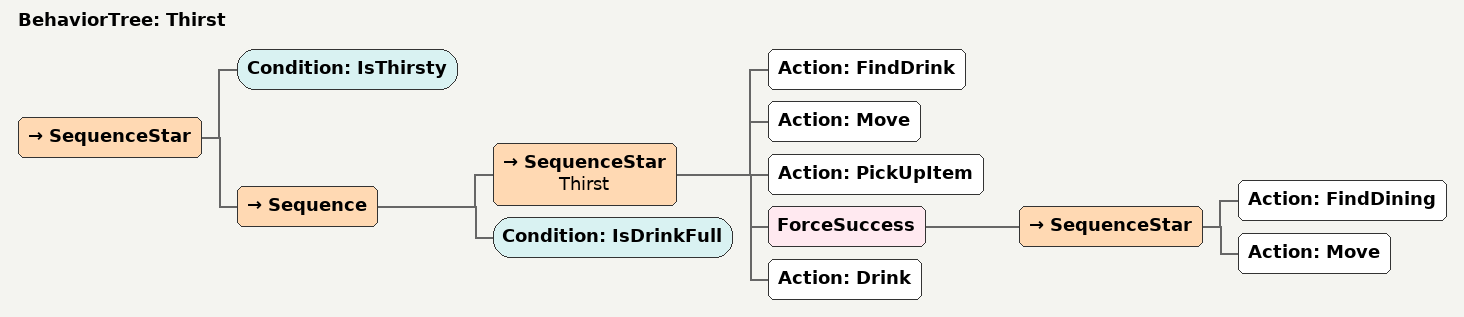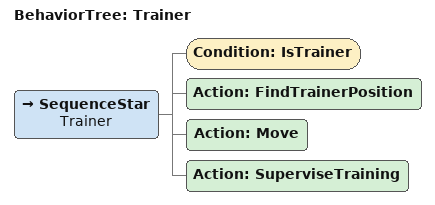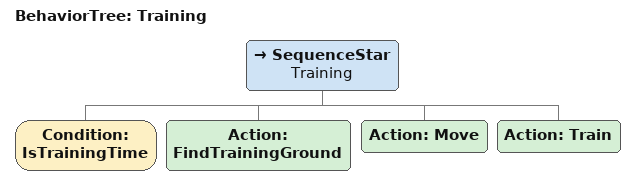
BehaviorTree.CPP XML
<BehaviorTree ID="Thirst">
    <SequenceStar>
        <Condition ID="IsThirsty"/>
        <Sequence>
            <SequenceStar name="Thirst">
                <Action ID="FindDrink"/>
                <Action ID="Move"/>
                <Action ID="PickUpItem"/>
                <ForceSuccess>
                    <SequenceStar>
                        <Action ID="FindDining"/>
                        <Action ID="Move"/>
                    </SequenceStar>
                </ForceSuccess>
                <Action ID="Drink"/>
            </SequenceStar>
            <Condition ID="IsDrinkFull"/>
        </Sequence>
    </SequenceStar>
</BehaviorTree>

<BehaviorTree ID="Trainer">
    <SequenceStar name="Trainer">
        <Condition ID="IsTrainer"/>
        <Action ID="FindTrainerPosition"/>
        <Action ID="Move"/>
        <Action ID="SuperviseTraining"/>
    </SequenceStar>
</BehaviorTree>

<BehaviorTree ID="Training">
    <SequenceStar name="Training">
        <Condition ID="IsTrainingTime"/>
        <Action ID="FindTrainingGround"/>
        <Action ID="Move"/>
        <Action ID="Train"/>
    </SequenceStar>
</BehaviorTree>
